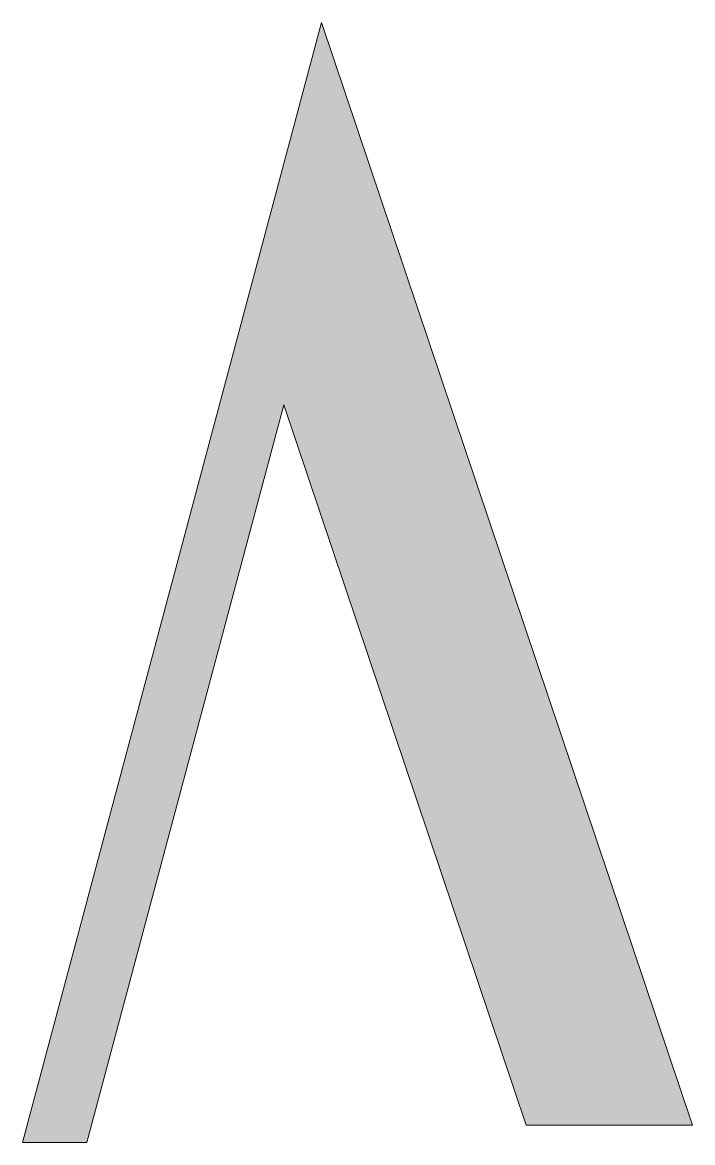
# Model space of a CAD drawing. Header units: inches. Extents: x 45.9 to 54.1, y -56.9 to -43.2.
import ezdxf

# ---------------------------------------------------------------- set-up
doc = ezdxf.new("R2010")
doc.units = ezdxf.units.IN
doc.header["$MEASUREMENT"] = 0
doc.layers.add('Layer 1', color=7, linetype='Continuous')

msp = doc.modelspace()

# ---------------------------------------------------------------- hatches: boundary and pattern name
at = {"layer": 'Layer 1', "true_color": 0x231f20}
h = msp.add_hatch(color=250, dxfattribs=at)
h.dxf.hatch_style = 2
h.paths.add_polyline_path([(49.543, -43.179), (45.888, -56.868), (46.675, -56.868), (49.082, -47.853), (52.042, -56.654), (54.074, -56.654)])

# ---------------------------------------------------------------- linework, layer by layer
at = {"layer": 'Layer 1', "lineweight": 0}
msp.add_lwpolyline([(49.543, -43.179), (45.888, -56.868), (46.675, -56.868), (49.082, -47.853), (52.042, -56.654), (54.074, -56.654), (49.543, -43.179)], dxfattribs=at)

doc.saveas('drawing.dxf')
